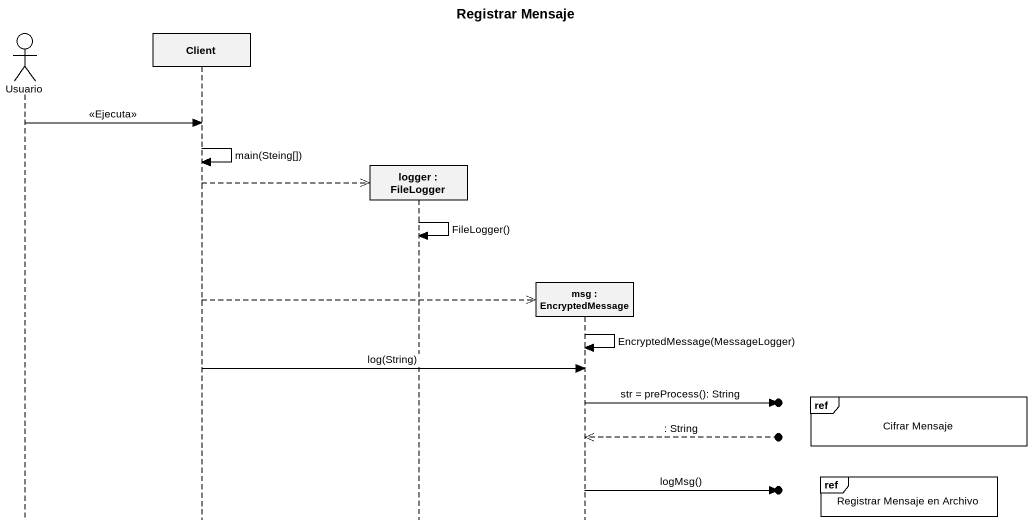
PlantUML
@startuml
title Registrar Mensaje
hide footbox
actor Usuario
participant Client
participant "logger : FileLogger" as logger
participant "msg : EncryptedMessage" as msg

Usuario -> Client : <<Ejecuta>>
Client -> Client : main(Steing[])
Client -->> logger **
logger -> logger : FileLogger()
Client -->> msg **
msg -> msg : EncryptedMessage(MessageLogger)
Client -> msg : log(String)
ref over msg : Cifrar Mensaje
msg ->o] : str = preProcess(): String
msg <<--o] : : String
ref over msg : Registrar Mensaje en Archivo
msg ->o] : logMsg()
@enduml
